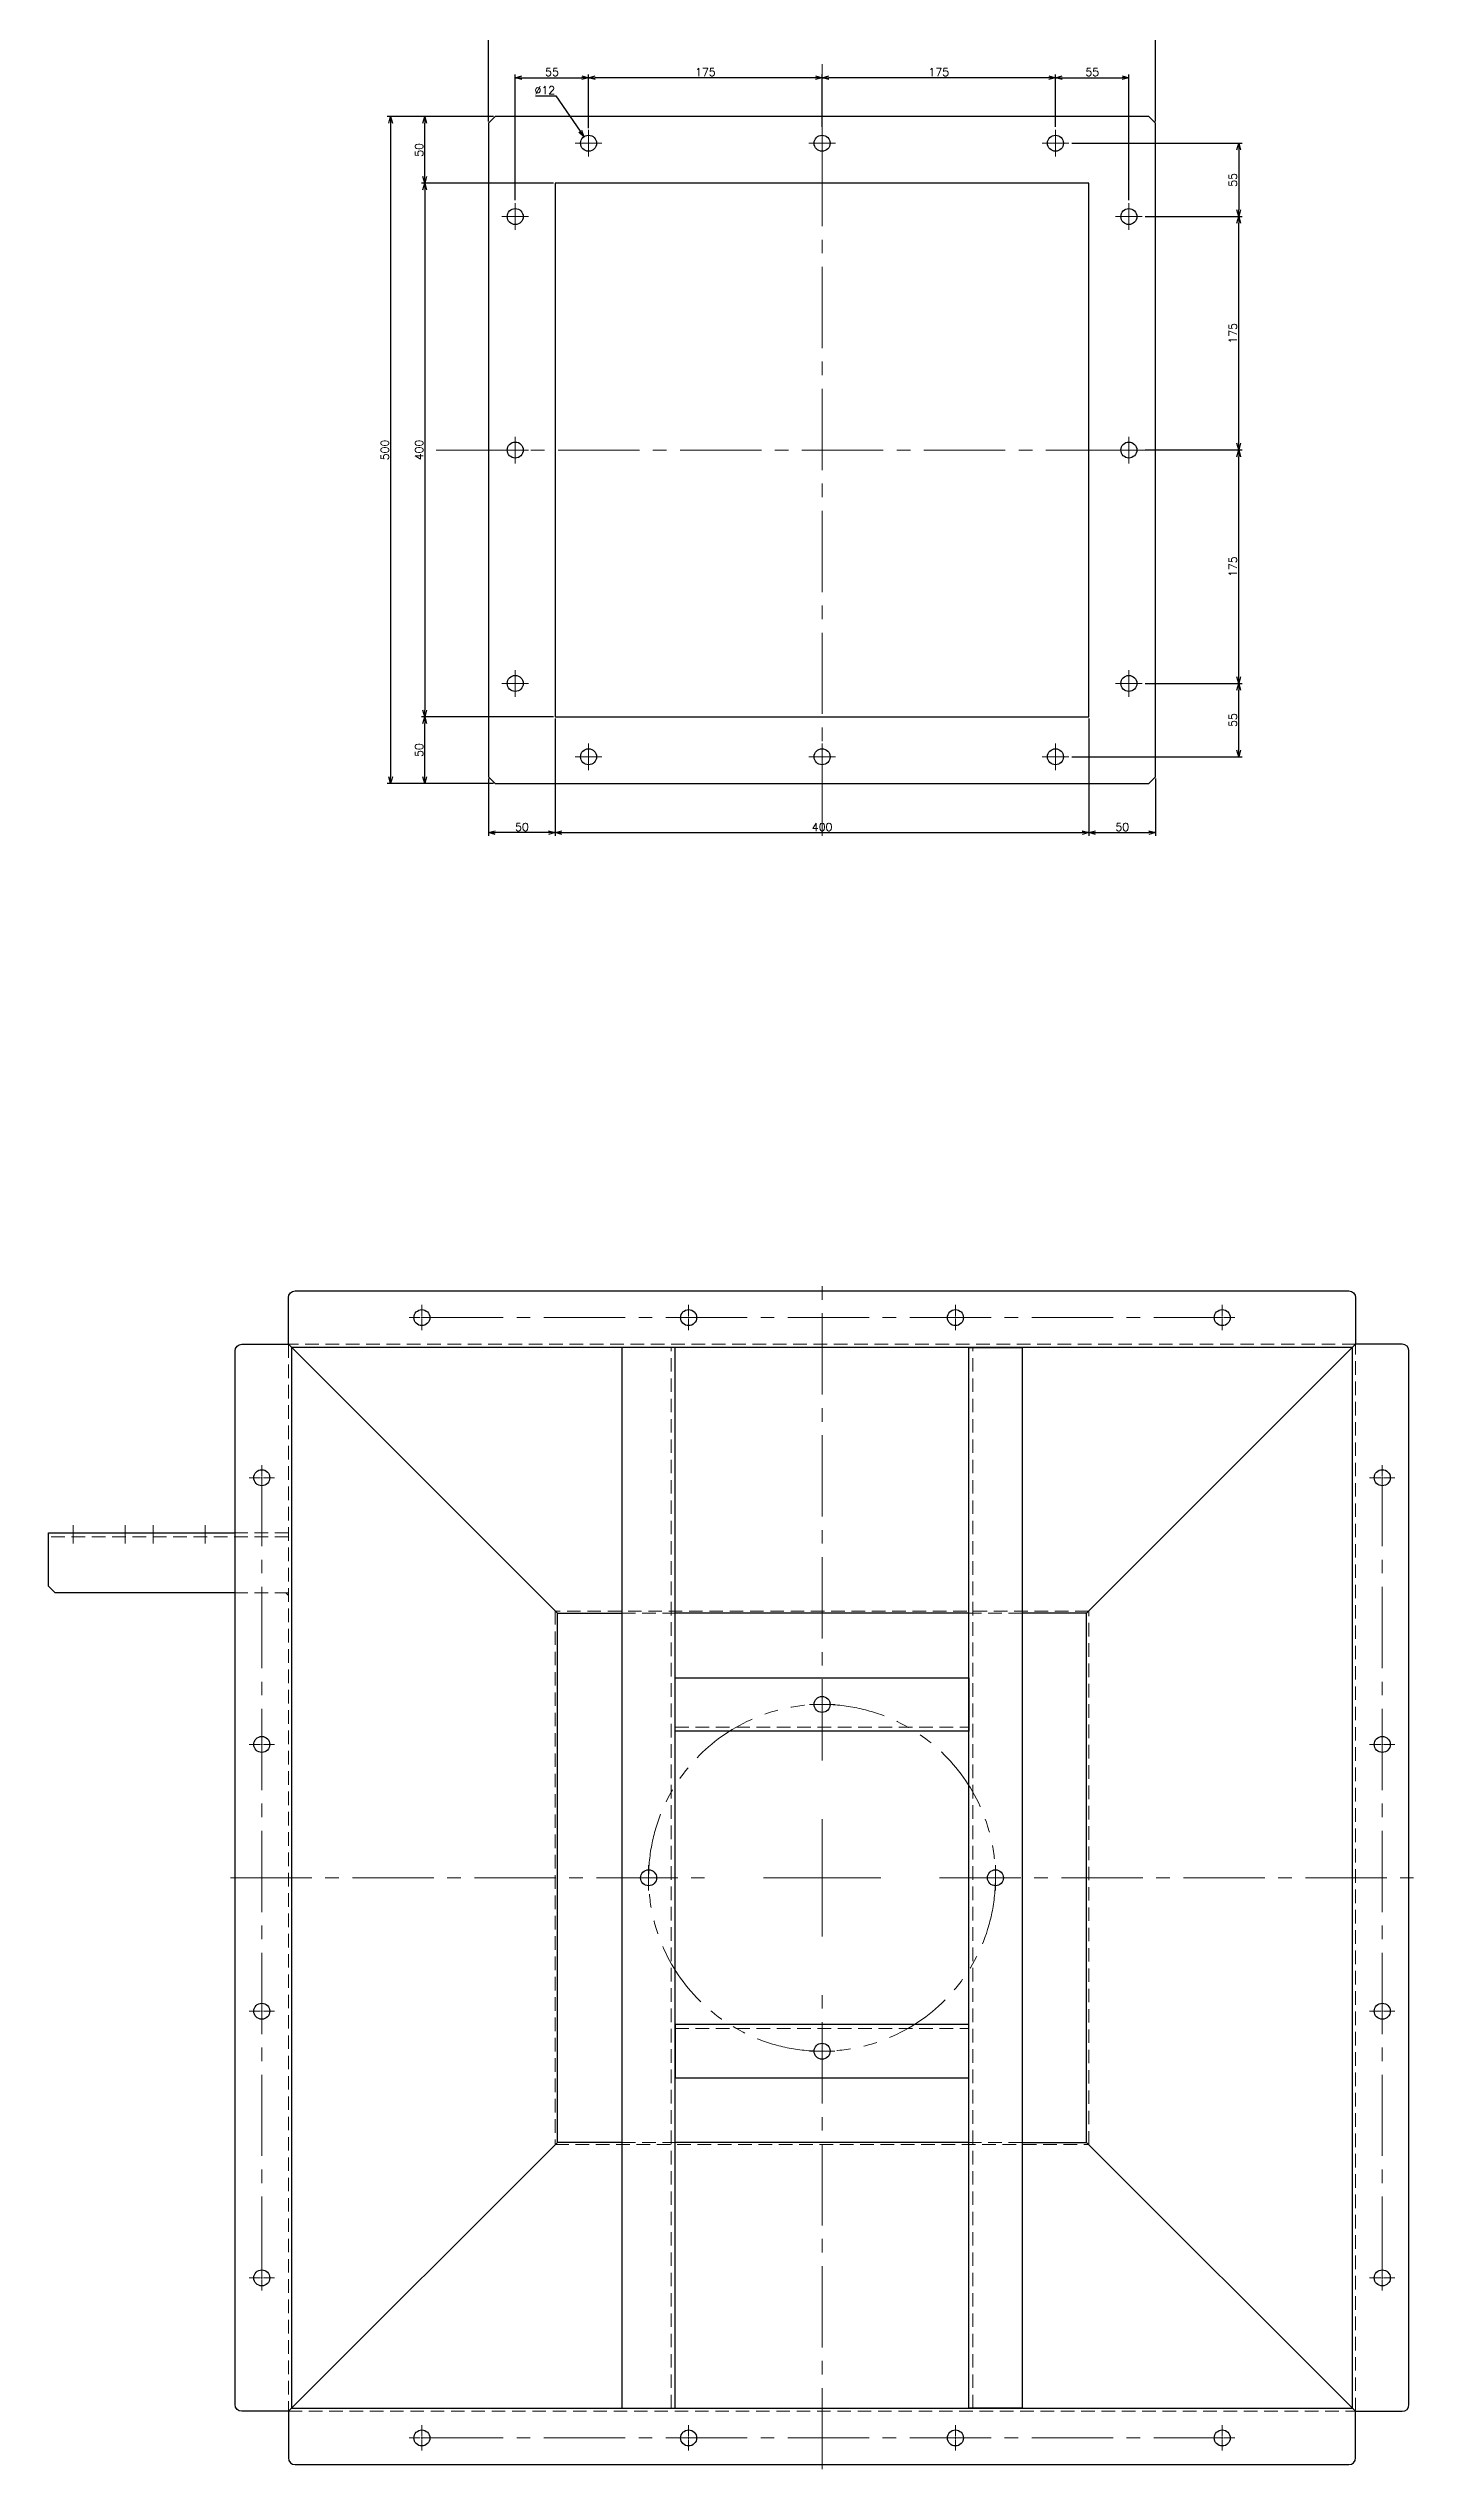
# Model space of a CAD drawing. Header units: millimetres. Extents: x 0 to 49006, y -7876 to 6995.
# Drawn here: x 11005 to 12029, y -5038 to -3226 of the extents above; entities that cross this region are included whole.
import ezdxf

# ---------------------------------------------------------------- set-up
doc = ezdxf.new("R2010")
doc.units = ezdxf.units.MM
doc.header["$LTSCALE"] = 3.2
doc.header["$PDMODE"] = 99
doc.header["$PDSIZE"] = 1
for name, pattern in [('CENTER2', [28.575, 19.05, -3.175, 3.175, -3.175]), ('HIDDEN2', [4.7625, 3.175, -1.5875]), ('PHANTOM2', [31.75, 15.875, -3.175, 3.175, -3.175, 3.175, -3.175])]:
    doc.linetypes.add(name, pattern=pattern)
for name, color, linetype, lineweight in [('01_外形線', 7, 'Continuous', 25), ('03_かくれ線', 6, 'HIDDEN2', 13), ('04_中心線', 1, 'CENTER2', 9), ('05_CENTER', 4, 'CENTER2', 13), ('06_PHANTOM', 2, 'PHANTOM2', 13), ('08_DIM', 3, 'Continuous', 13)]:
    doc.layers.add(name, color=color, linetype=linetype, lineweight=lineweight)
doc.styles.add('KSS_TXT', font='txt.shx', dxfattribs={"bigfont": 'extfont2.shx'})
doc.dimstyles.new('KSS_DIM', dxfattribs={"dimscale": 12, "dimtxt": 3, "dimasz": 2.5, "dimexe": 1.25, "dimexo": 0.625, "dimtad": 1, "dimdsep": 46, "dimtxsty": 'KSS_TXT', "dimblk": 'OPEN30', "dimcen": 0, "dimazin": 2, "dimtfac": 0.75, "dimtmove": 0, "dimatfit": 3, "dimldrblk": 'OPEN30', "dimfxl": 1.25, "dimtolj": 1, "dimarcsym": 0})
doc.dimstyles.new('KSS_DIM$3', dxfattribs={"dimscale": 12, "dimtxt": 3, "dimasz": 2.5, "dimexe": 1.25, "dimexo": 0.625, "dimtad": 1, "dimtih": 1, "dimtoh": 1, "dimdsep": 46, "dimtxsty": 'KSS_TXT', "dimblk": 'OPEN30', "dimcen": 0, "dimazin": 2, "dimtfac": 0.75, "dimtofl": 0, "dimtmove": 0, "dimatfit": 3, "dimldrblk": 'OPEN30', "dimfxl": 1.25, "dimtolj": 1, "dimarcsym": 0})

# ---------------------------------------------------------------- blocks, each defined once
blk = doc.blocks.new('_Open30')
at = {"color": 0, "linetype": 'ByBlock', "lineweight": -2}
for p, q in [((-1, 0.27), (0, 0)), ((0, 0), (-1, -0.27)), ((0, 0), (-1, 0))]:
    blk.add_line(p, q, dxfattribs=at)
blk = doc.blocks.new('*D578')
at = {"layer": '08_DIM', "color": 0, "lineweight": -2, "transparency": 16777216}
for p, q in [((11410.4, -3285.5), (11410.4, -3245.1)), ((11580.4, -3247.6), (11415.4, -3247.6)), ((11585.4, -3284.4), (11585.4, -3245.1))]:
    blk.add_line(p, q, dxfattribs=at)
at = {"layer": 'Defpoints', "color": 0, "transparency": 16777216}
for p in [(11410.4, -3247.6), (11410.4, -3286.7), (11585.4, -3285.6)]:
    blk.add_point(p, dxfattribs=at)
at = {"layer": '08_DIM', "color": 0, "lineweight": -2, "transparency": 16777216, "xscale": 5, "yscale": 5, "zscale": 5, "rotation": 180}
blk.add_blockref('_Open30', (11410.4, -3247.6), dxfattribs=at)
at = {"layer": '08_DIM', "color": 0, "lineweight": -2, "transparency": 16777216, "xscale": 5, "yscale": 5, "zscale": 5}
blk.add_blockref('_Open30', (11585.4, -3247.6), dxfattribs=at)
at = {"layer": '08_DIM', "color": 0, "transparency": 16777216, "insert": (11497.9, -3243.3), "char_height": 6, "attachment_point": 5, "style": 'KSS_TXT'}
blk.add_mtext('\\A1;175', dxfattribs=at)
blk = doc.blocks.new('*D579')
at = {"layer": '08_DIM', "color": 0, "lineweight": -2, "transparency": 16777216}
for p, q in [((11827.7, -3526.7), (11900.2, -3526.7)), ((11897.7, -3696.7), (11897.7, -3531.7)), ((11827.7, -3701.7), (11900.2, -3701.7))]:
    blk.add_line(p, q, dxfattribs=at)
at = {"layer": 'Defpoints', "color": 0, "transparency": 16777216}
for p in [(11826.5, -3526.7), (11897.7, -3526.7), (11826.5, -3701.7)]:
    blk.add_point(p, dxfattribs=at)
at = {"layer": '08_DIM', "color": 0, "lineweight": -2, "transparency": 16777216, "xscale": 5, "yscale": 5, "zscale": 5}
for p, rotation in [((11897.7, -3526.7), 90), ((11897.7, -3701.7), 270)]:
    blk.add_blockref('_Open30', p, dxfattribs=dict(at, rotation=rotation))
at = {"layer": '08_DIM', "color": 0, "transparency": 16777216, "insert": (11893.4, -3614.2), "char_height": 6, "attachment_point": 5, "rotation": 90, "style": 'KSS_TXT'}
blk.add_mtext('\\A1;175', dxfattribs=at)
blk = doc.blocks.new('*D580')
at = {"layer": '08_DIM', "color": 0, "lineweight": -2, "transparency": 16777216}
for p, q in [((11772.7, -3296.7), (11900.2, -3296.7)), ((11897.7, -3301.7), (11897.7, -3346.7)), ((11827.7, -3351.7), (11900.2, -3351.7))]:
    blk.add_line(p, q, dxfattribs=at)
at = {"layer": 'Defpoints', "color": 0, "transparency": 16777216}
for p in [(11771.5, -3296.7), (11826.5, -3351.7), (11897.7, -3351.7)]:
    blk.add_point(p, dxfattribs=at)
at = {"layer": '08_DIM', "color": 0, "lineweight": -2, "transparency": 16777216, "xscale": 5, "yscale": 5, "zscale": 5}
for p, rotation in [((11897.7, -3296.7), 90), ((11897.7, -3351.7), 270)]:
    blk.add_blockref('_Open30', p, dxfattribs=dict(at, rotation=rotation))
at = {"layer": '08_DIM', "color": 0, "transparency": 16777216, "insert": (11893.4, -3324.2), "char_height": 6, "attachment_point": 5, "rotation": 90, "style": 'KSS_TXT'}
blk.add_mtext('\\A1;55', dxfattribs=at)
blk = doc.blocks.new('*D581')
at = {"layer": '08_DIM', "color": 0, "lineweight": -2, "transparency": 16777216}
for p, q in [((11827.7, -3701.7), (11900.2, -3701.7)), ((11897.7, -3751.7), (11897.7, -3706.7)), ((11772.7, -3756.7), (11900.2, -3756.7))]:
    blk.add_line(p, q, dxfattribs=at)
at = {"layer": 'Defpoints', "color": 0, "transparency": 16777216}
for p in [(11826.5, -3701.7), (11897.7, -3701.7), (11771.5, -3756.7)]:
    blk.add_point(p, dxfattribs=at)
at = {"layer": '08_DIM', "color": 0, "lineweight": -2, "transparency": 16777216, "xscale": 5, "yscale": 5, "zscale": 5}
for p, rotation in [((11897.7, -3701.7), 90), ((11897.7, -3756.7), 270)]:
    blk.add_blockref('_Open30', p, dxfattribs=dict(at, rotation=rotation))
at = {"layer": '08_DIM', "color": 0, "transparency": 16777216, "insert": (11893.4, -3729.2), "char_height": 6, "attachment_point": 5, "rotation": 90, "style": 'KSS_TXT'}
blk.add_mtext('\\A1;55', dxfattribs=at)
blk = doc.blocks.new('*D582')
at = {"layer": '08_DIM', "color": 0, "lineweight": -2, "transparency": 16777216}
for p, q in [((11585.4, -3284.4), (11585.4, -3245.1)), ((11755.4, -3247.6), (11590.4, -3247.6)), ((11760.4, -3284.4), (11760.4, -3245.1))]:
    blk.add_line(p, q, dxfattribs=at)
at = {"layer": 'Defpoints', "color": 0, "transparency": 16777216}
for p in [(11585.4, -3247.6), (11585.4, -3285.6), (11760.4, -3285.6)]:
    blk.add_point(p, dxfattribs=at)
at = {"layer": '08_DIM', "color": 0, "lineweight": -2, "transparency": 16777216, "xscale": 5, "yscale": 5, "zscale": 5, "rotation": 180}
blk.add_blockref('_Open30', (11585.4, -3247.6), dxfattribs=at)
at = {"layer": '08_DIM', "color": 0, "lineweight": -2, "transparency": 16777216, "xscale": 5, "yscale": 5, "zscale": 5}
blk.add_blockref('_Open30', (11760.4, -3247.6), dxfattribs=at)
at = {"layer": '08_DIM', "color": 0, "transparency": 16777216, "insert": (11672.9, -3243.3), "char_height": 6, "attachment_point": 5, "style": 'KSS_TXT'}
blk.add_mtext('\\A1;175', dxfattribs=at)
blk = doc.blocks.new('*D583')
at = {"layer": '08_DIM', "color": 0, "lineweight": -2, "transparency": 16777216}
for p, q in [((11355.4, -3339.4), (11355.4, -3245.1)), ((11360.4, -3247.6), (11405.4, -3247.6)), ((11410.4, -3285.5), (11410.4, -3245.1))]:
    blk.add_line(p, q, dxfattribs=at)
at = {"layer": 'Defpoints', "color": 0, "transparency": 16777216}
for p in [(11410.4, -3247.6), (11410.4, -3286.7), (11355.4, -3340.6)]:
    blk.add_point(p, dxfattribs=at)
at = {"layer": '08_DIM', "color": 0, "lineweight": -2, "transparency": 16777216, "xscale": 5, "yscale": 5, "zscale": 5, "rotation": 180}
blk.add_blockref('_Open30', (11355.4, -3247.6), dxfattribs=at)
at = {"layer": '08_DIM', "color": 0, "lineweight": -2, "transparency": 16777216, "xscale": 5, "yscale": 5, "zscale": 5}
blk.add_blockref('_Open30', (11410.4, -3247.6), dxfattribs=at)
at = {"layer": '08_DIM', "color": 0, "transparency": 16777216, "insert": (11382.9, -3243.3), "char_height": 6, "attachment_point": 5, "style": 'KSS_TXT'}
blk.add_mtext('\\A1;55', dxfattribs=at)
blk = doc.blocks.new('*D584')
at = {"layer": '08_DIM', "color": 0, "lineweight": -2, "transparency": 16777216}
for p, q in [((11339.1, -3276.7), (11285, -3276.7)), ((11287.5, -3321.7), (11287.5, -3281.7)), ((11384.1, -3326.7), (11285, -3326.7))]:
    blk.add_line(p, q, dxfattribs=at)
at = {"layer": 'Defpoints', "color": 0, "transparency": 16777216}
for p in [(11287.5, -3276.7), (11340.4, -3276.7), (11385.4, -3326.7)]:
    blk.add_point(p, dxfattribs=at)
at = {"layer": '08_DIM', "color": 0, "lineweight": -2, "transparency": 16777216, "xscale": 5, "yscale": 5, "zscale": 5}
for p, rotation in [((11287.5, -3276.7), 90), ((11287.5, -3326.7), 270)]:
    blk.add_blockref('_Open30', p, dxfattribs=dict(at, rotation=rotation))
at = {"layer": '08_DIM', "color": 0, "transparency": 16777216, "insert": (11283.3, -3301.7), "char_height": 6, "attachment_point": 5, "rotation": 90, "style": 'KSS_TXT'}
blk.add_mtext('\\A1;50', dxfattribs=at)
blk = doc.blocks.new('*D585')
at = {"layer": '08_DIM', "color": 0, "lineweight": -2, "transparency": 16777216}
for p, q in [((11384.1, -3326.7), (11285, -3326.7)), ((11287.5, -3331.7), (11287.5, -3721.7)), ((11384.1, -3726.7), (11285, -3726.7))]:
    blk.add_line(p, q, dxfattribs=at)
at = {"layer": 'Defpoints', "color": 0, "transparency": 16777216}
for p in [(11385.4, -3326.7), (11287.5, -3726.7), (11385.4, -3726.7)]:
    blk.add_point(p, dxfattribs=at)
at = {"layer": '08_DIM', "color": 0, "lineweight": -2, "transparency": 16777216, "xscale": 5, "yscale": 5, "zscale": 5}
for p, rotation in [((11287.5, -3326.7), 90), ((11287.5, -3726.7), 270)]:
    blk.add_blockref('_Open30', p, dxfattribs=dict(at, rotation=rotation))
at = {"layer": '08_DIM', "color": 0, "transparency": 16777216, "insert": (11283.3, -3526.7), "char_height": 6, "attachment_point": 5, "rotation": 90, "style": 'KSS_TXT'}
blk.add_mtext('\\A1;400', dxfattribs=at)
blk = doc.blocks.new('*D586')
at = {"layer": '08_DIM', "color": 0, "lineweight": -2, "transparency": 16777216}
for p, q in [((11339.1, -3276.7), (11259.4, -3276.7)), ((11261.9, -3281.7), (11261.9, -3771.7)), ((11339.1, -3776.7), (11259.4, -3776.7))]:
    blk.add_line(p, q, dxfattribs=at)
at = {"layer": 'Defpoints', "color": 0, "transparency": 16777216}
for p in [(11340.4, -3276.7), (11261.9, -3776.7), (11340.4, -3776.7)]:
    blk.add_point(p, dxfattribs=at)
at = {"layer": '08_DIM', "color": 0, "lineweight": -2, "transparency": 16777216, "xscale": 5, "yscale": 5, "zscale": 5}
for p, rotation in [((11261.9, -3276.7), 90), ((11261.9, -3776.7), 270)]:
    blk.add_blockref('_Open30', p, dxfattribs=dict(at, rotation=rotation))
at = {"layer": '08_DIM', "color": 0, "transparency": 16777216, "insert": (11257.6, -3526.7), "char_height": 6, "attachment_point": 5, "rotation": 90, "style": 'KSS_TXT'}
blk.add_mtext('\\A1;500', dxfattribs=at)
blk = doc.blocks.new('*D587')
at = {"layer": '08_DIM', "color": 0, "lineweight": -2, "transparency": 16777216}
for p, q in [((11385.4, -3728), (11385.4, -3816.1)), ((11335.4, -3773), (11335.4, -3816.1)), ((11380.4, -3813.6), (11340.4, -3813.6))]:
    blk.add_line(p, q, dxfattribs=at)
at = {"layer": 'Defpoints', "color": 0, "transparency": 16777216}
for p in [(11385.4, -3726.7), (11335.4, -3771.7), (11335.4, -3813.6)]:
    blk.add_point(p, dxfattribs=at)
at = {"layer": '08_DIM', "color": 0, "lineweight": -2, "transparency": 16777216, "xscale": 5, "yscale": 5, "zscale": 5, "rotation": 180}
blk.add_blockref('_Open30', (11335.4, -3813.6), dxfattribs=at)
at = {"layer": '08_DIM', "color": 0, "lineweight": -2, "transparency": 16777216, "xscale": 5, "yscale": 5, "zscale": 5}
blk.add_blockref('_Open30', (11385.4, -3813.6), dxfattribs=at)
at = {"layer": '08_DIM', "color": 0, "transparency": 16777216, "insert": (11360.4, -3809.4), "char_height": 6, "attachment_point": 5, "style": 'KSS_TXT'}
blk.add_mtext('\\A1;50', dxfattribs=at)
blk = doc.blocks.new('*D588')
at = {"layer": '08_DIM', "color": 0, "lineweight": -2, "transparency": 16777216}
for p, q in [((11385.4, -3728), (11385.4, -3816.1)), ((11785.4, -3728), (11785.4, -3816.1)), ((11390.4, -3813.6), (11780.4, -3813.6))]:
    blk.add_line(p, q, dxfattribs=at)
at = {"layer": 'Defpoints', "color": 0, "transparency": 16777216}
for p in [(11385.4, -3726.7), (11785.4, -3726.7), (11785.4, -3813.6)]:
    blk.add_point(p, dxfattribs=at)
at = {"layer": '08_DIM', "color": 0, "lineweight": -2, "transparency": 16777216, "xscale": 5, "yscale": 5, "zscale": 5, "rotation": 180}
blk.add_blockref('_Open30', (11385.4, -3813.6), dxfattribs=at)
at = {"layer": '08_DIM', "color": 0, "lineweight": -2, "transparency": 16777216, "xscale": 5, "yscale": 5, "zscale": 5}
blk.add_blockref('_Open30', (11785.4, -3813.6), dxfattribs=at)
at = {"layer": '08_DIM', "color": 0, "transparency": 16777216, "insert": (11585.4, -3809.4), "char_height": 6, "attachment_point": 5, "style": 'KSS_TXT'}
blk.add_mtext('\\A1;400', dxfattribs=at)
blk = doc.blocks.new('*D589')
at = {"layer": '08_DIM', "color": 0, "lineweight": -2, "transparency": 16777216}
for p, q in [((11335.4, -3280.5), (11335.4, -3213.9)), ((11340.4, -3216.4), (11830.4, -3216.4)), ((11835.4, -3280.5), (11835.4, -3213.9))]:
    blk.add_line(p, q, dxfattribs=at)
at = {"layer": 'Defpoints', "color": 0, "transparency": 16777216}
for p in [(11835.4, -3216.4), (11335.4, -3281.7), (11835.4, -3281.7)]:
    blk.add_point(p, dxfattribs=at)
at = {"layer": '08_DIM', "color": 0, "lineweight": -2, "transparency": 16777216, "xscale": 5, "yscale": 5, "zscale": 5, "rotation": 180}
blk.add_blockref('_Open30', (11335.4, -3216.4), dxfattribs=at)
at = {"layer": '08_DIM', "color": 0, "lineweight": -2, "transparency": 16777216, "xscale": 5, "yscale": 5, "zscale": 5}
blk.add_blockref('_Open30', (11835.4, -3216.4), dxfattribs=at)
at = {"layer": '08_DIM', "color": 0, "transparency": 16777216, "insert": (11585.4, -3212.2), "char_height": 6, "attachment_point": 5, "style": 'KSS_TXT'}
blk.add_mtext('\\A1;500', dxfattribs=at)
blk = doc.blocks.new('*D590')
at = {"layer": '08_DIM', "color": 0, "lineweight": -2, "transparency": 16777216}
for p, q in [((11785.4, -3728), (11785.4, -3816.1)), ((11835.4, -3773), (11835.4, -3816.1)), ((11790.4, -3813.6), (11830.4, -3813.6))]:
    blk.add_line(p, q, dxfattribs=at)
at = {"layer": 'Defpoints', "color": 0, "transparency": 16777216}
for p in [(11785.4, -3726.7), (11835.4, -3771.7), (11835.4, -3813.6)]:
    blk.add_point(p, dxfattribs=at)
at = {"layer": '08_DIM', "color": 0, "lineweight": -2, "transparency": 16777216, "xscale": 5, "yscale": 5, "zscale": 5, "rotation": 180}
blk.add_blockref('_Open30', (11785.4, -3813.6), dxfattribs=at)
at = {"layer": '08_DIM', "color": 0, "lineweight": -2, "transparency": 16777216, "xscale": 5, "yscale": 5, "zscale": 5}
blk.add_blockref('_Open30', (11835.4, -3813.6), dxfattribs=at)
at = {"layer": '08_DIM', "color": 0, "transparency": 16777216, "insert": (11810.4, -3809.4), "char_height": 6, "attachment_point": 5, "style": 'KSS_TXT'}
blk.add_mtext('\\A1;50', dxfattribs=at)
blk = doc.blocks.new('*D591')
at = {"layer": '08_DIM', "color": 0, "lineweight": -2, "transparency": 16777216}
for p, q in [((11370.5, -3261.2), (11385.7, -3261.2)), ((11385.7, -3261.2), (11404.1, -3287.7))]:
    blk.add_line(p, q, dxfattribs=at)
at = {"layer": 'Defpoints', "color": 0, "transparency": 16777216}
for p in [(11406.9, -3291.8), (11413.8, -3301.6)]:
    blk.add_point(p, dxfattribs=at)
at = {"layer": '08_DIM', "color": 0, "lineweight": -2, "transparency": 16777216, "xscale": 5, "yscale": 5, "zscale": 5, "rotation": 304.7475134024448}
blk.add_blockref('_Open30', (11406.9, -3291.8), dxfattribs=at)
at = {"layer": '08_DIM', "color": 0, "transparency": 16777216, "insert": (11377.5, -3257), "char_height": 6, "attachment_point": 5, "style": 'KSS_TXT'}
blk.add_mtext('\\A1;%%C12', dxfattribs=at)
blk = doc.blocks.new('*D592')
at = {"layer": '08_DIM', "color": 0, "lineweight": -2, "transparency": 16777216}
for p, q in [((11384.1, -3726.7), (11285, -3726.7)), ((11287.5, -3771.7), (11287.5, -3731.7)), ((11339.1, -3776.7), (11285, -3776.7))]:
    blk.add_line(p, q, dxfattribs=at)
at = {"layer": 'Defpoints', "color": 0, "transparency": 16777216}
for p in [(11287.5, -3726.7), (11385.4, -3726.7), (11340.4, -3776.7)]:
    blk.add_point(p, dxfattribs=at)
at = {"layer": '08_DIM', "color": 0, "lineweight": -2, "transparency": 16777216, "xscale": 5, "yscale": 5, "zscale": 5}
for p, rotation in [((11287.5, -3726.7), 90), ((11287.5, -3776.7), 270)]:
    blk.add_blockref('_Open30', p, dxfattribs=dict(at, rotation=rotation))
at = {"layer": '08_DIM', "color": 0, "transparency": 16777216, "insert": (11283.3, -3751.7), "char_height": 6, "attachment_point": 5, "rotation": 90, "style": 'KSS_TXT'}
blk.add_mtext('\\A1;50', dxfattribs=at)
blk = doc.blocks.new('*D1379')
at = {"layer": '08_DIM', "color": 0, "lineweight": -2, "transparency": 16777216}
for p, q in [((11827.7, -3351.7), (11900.2, -3351.7)), ((11897.7, -3521.7), (11897.7, -3356.7)), ((11827.7, -3526.7), (11900.2, -3526.7))]:
    blk.add_line(p, q, dxfattribs=at)
at = {"layer": 'Defpoints', "color": 0, "transparency": 16777216}
for p in [(11826.5, -3351.7), (11897.7, -3351.7), (11826.5, -3526.7)]:
    blk.add_point(p, dxfattribs=at)
at = {"layer": '08_DIM', "color": 0, "lineweight": -2, "transparency": 16777216, "xscale": 5, "yscale": 5, "zscale": 5}
for p, rotation in [((11897.7, -3351.7), 90), ((11897.7, -3526.7), 270)]:
    blk.add_blockref('_Open30', p, dxfattribs=dict(at, rotation=rotation))
at = {"layer": '08_DIM', "color": 0, "transparency": 16777216, "insert": (11893.4, -3439.2), "char_height": 6, "attachment_point": 5, "rotation": 90, "style": 'KSS_TXT'}
blk.add_mtext('\\A1;175', dxfattribs=at)
blk = doc.blocks.new('*D1381')
at = {"layer": '08_DIM', "color": 0, "lineweight": -2, "transparency": 16777216}
for p, q in [((11760.4, -3284.4), (11760.4, -3245.1)), ((11765.4, -3247.6), (11810.4, -3247.6)), ((11815.4, -3339.4), (11815.4, -3245.1))]:
    blk.add_line(p, q, dxfattribs=at)
at = {"layer": 'Defpoints', "color": 0, "transparency": 16777216}
for p in [(11815.4, -3247.6), (11760.4, -3285.6), (11815.4, -3340.6)]:
    blk.add_point(p, dxfattribs=at)
at = {"layer": '08_DIM', "color": 0, "lineweight": -2, "transparency": 16777216, "xscale": 5, "yscale": 5, "zscale": 5, "rotation": 180}
blk.add_blockref('_Open30', (11760.4, -3247.6), dxfattribs=at)
at = {"layer": '08_DIM', "color": 0, "lineweight": -2, "transparency": 16777216, "xscale": 5, "yscale": 5, "zscale": 5}
blk.add_blockref('_Open30', (11815.4, -3247.6), dxfattribs=at)
at = {"layer": '08_DIM', "color": 0, "transparency": 16777216, "insert": (11787.9, -3243.3), "char_height": 6, "attachment_point": 5, "style": 'KSS_TXT'}
blk.add_mtext('\\A1;55', dxfattribs=at)
blk = doc.blocks.new('*U1580')
at = {"layer": '04_中心線', "color": 0, "linetype": 'CENTER2', "transparency": 16777216}
for p, q in [((-9.5, 0), (-1.2, 0)), ((0, 1.2), (0, 9.5)), ((1.2, 0), (9.5, 0)), ((0, -9.5), (0, -1.2))]:
    blk.add_line(p, q, dxfattribs=at)
at = {"layer": '04_中心線', "color": 0, "linetype": 'Continuous', "transparency": 16777216}
for p, q in [((-0.6, 0), (0.6, 0)), ((0, -0.6), (0, 0.6))]:
    blk.add_line(p, q, dxfattribs=at)
blk = doc.blocks.new('*U1581')
at = {"layer": '04_中心線', "color": 0, "linetype": 'CENTER2', "transparency": 16777216}
for p, q in [((-9.5, 0), (-1.2, 0)), ((0, 1.2), (0, 9.5)), ((1.2, 0), (9.5, 0)), ((0, -9.5), (0, -1.2))]:
    blk.add_line(p, q, dxfattribs=at)
at = {"layer": '04_中心線', "color": 0, "linetype": 'Continuous', "transparency": 16777216}
for p, q in [((-0.6, 0), (0.6, 0)), ((0, -0.6), (0, 0.6))]:
    blk.add_line(p, q, dxfattribs=at)
blk = doc.blocks.new('*U1582')
at = {"layer": '04_中心線', "color": 0, "linetype": 'CENTER2', "transparency": 16777216}
for p, q in [((-9.5, 0), (-1.2, 0)), ((0, 1.2), (0, 9.5)), ((1.2, 0), (9.5, 0)), ((0, -9.5), (0, -1.2))]:
    blk.add_line(p, q, dxfattribs=at)
at = {"layer": '04_中心線', "color": 0, "linetype": 'Continuous', "transparency": 16777216}
for p, q in [((-0.6, 0), (0.6, 0)), ((0, -0.6), (0, 0.6))]:
    blk.add_line(p, q, dxfattribs=at)
blk = doc.blocks.new('*U1583')
at = {"layer": '04_中心線', "color": 0, "linetype": 'CENTER2', "transparency": 16777216}
for p, q in [((-9.5, 0), (-1.2, 0)), ((0, 1.2), (0, 9.5)), ((1.2, 0), (9.5, 0)), ((0, -9.5), (0, -1.2))]:
    blk.add_line(p, q, dxfattribs=at)
at = {"layer": '04_中心線', "color": 0, "linetype": 'Continuous', "transparency": 16777216}
for p, q in [((-0.6, 0), (0.6, 0)), ((0, -0.6), (0, 0.6))]:
    blk.add_line(p, q, dxfattribs=at)
blk = doc.blocks.new('*U1603')
at = {"layer": '04_中心線', "color": 0, "linetype": 'CENTER2', "transparency": 16777216}
for p, q in [((-9.5, 0), (-1.2, 0)), ((0, 1.2), (0, 9.5)), ((1.2, 0), (9.5, 0)), ((0, -9.5), (0, -1.2))]:
    blk.add_line(p, q, dxfattribs=at)
at = {"layer": '04_中心線', "color": 0, "linetype": 'Continuous', "transparency": 16777216}
for p, q in [((-0.6, 0), (0.6, 0)), ((0, -0.6), (0, 0.6))]:
    blk.add_line(p, q, dxfattribs=at)
blk = doc.blocks.new('*U1600')
at = {"layer": '04_中心線', "color": 0, "linetype": 'CENTER2', "transparency": 16777216}
for p, q in [((-9.5, 0), (-1.2, 0)), ((0, 1.2), (0, 9.5)), ((1.2, 0), (9.5, 0)), ((0, -9.5), (0, -1.2))]:
    blk.add_line(p, q, dxfattribs=at)
at = {"layer": '04_中心線', "color": 0, "linetype": 'Continuous', "transparency": 16777216}
for p, q in [((-0.6, 0), (0.6, 0)), ((0, -0.6), (0, 0.6))]:
    blk.add_line(p, q, dxfattribs=at)
blk = doc.blocks.new('*U1602')
at = {"layer": '04_中心線', "color": 0, "linetype": 'CENTER2', "transparency": 16777216}
for p, q in [((-9.5, 0), (-1.2, 0)), ((0, 1.2), (0, 9.5)), ((1.2, 0), (9.5, 0)), ((0, -9.5), (0, -1.2))]:
    blk.add_line(p, q, dxfattribs=at)
at = {"layer": '04_中心線', "color": 0, "linetype": 'Continuous', "transparency": 16777216}
for p, q in [((-0.6, 0), (0.6, 0)), ((0, -0.6), (0, 0.6))]:
    blk.add_line(p, q, dxfattribs=at)
blk = doc.blocks.new('*U1601')
at = {"layer": '04_中心線', "color": 0, "linetype": 'CENTER2', "transparency": 16777216}
for p, q in [((-9.5, 0), (-1.2, 0)), ((0, 1.2), (0, 9.5)), ((1.2, 0), (9.5, 0)), ((0, -9.5), (0, -1.2))]:
    blk.add_line(p, q, dxfattribs=at)
at = {"layer": '04_中心線', "color": 0, "linetype": 'Continuous', "transparency": 16777216}
for p, q in [((-0.6, 0), (0.6, 0)), ((0, -0.6), (0, 0.6))]:
    blk.add_line(p, q, dxfattribs=at)
blk = doc.blocks.new('*U1605')
at = {"layer": '04_中心線', "color": 0, "linetype": 'CENTER2', "transparency": 16777216}
for p, q in [((-9.5, 0), (-1.2, 0)), ((0, 1.2), (0, 9.5)), ((1.2, 0), (9.5, 0)), ((0, -9.5), (0, -1.2))]:
    blk.add_line(p, q, dxfattribs=at)
at = {"layer": '04_中心線', "color": 0, "linetype": 'Continuous', "transparency": 16777216}
for p, q in [((-0.6, 0), (0.6, 0)), ((0, -0.6), (0, 0.6))]:
    blk.add_line(p, q, dxfattribs=at)
blk = doc.blocks.new('*U1606')
at = {"layer": '04_中心線', "color": 0, "linetype": 'CENTER2', "transparency": 16777216}
for p, q in [((-9.5, 0), (-1.2, 0)), ((0, 1.2), (0, 9.5)), ((1.2, 0), (9.5, 0)), ((0, -9.5), (0, -1.2))]:
    blk.add_line(p, q, dxfattribs=at)
at = {"layer": '04_中心線', "color": 0, "linetype": 'Continuous', "transparency": 16777216}
for p, q in [((-0.6, 0), (0.6, 0)), ((0, -0.6), (0, 0.6))]:
    blk.add_line(p, q, dxfattribs=at)
blk = doc.blocks.new('*U1604')
at = {"layer": '04_中心線', "color": 0, "linetype": 'CENTER2', "transparency": 16777216}
for p, q in [((-9.5, 0), (-1.2, 0)), ((0, 1.2), (0, 9.5)), ((1.2, 0), (9.5, 0)), ((0, -9.5), (0, -1.2))]:
    blk.add_line(p, q, dxfattribs=at)
at = {"layer": '04_中心線', "color": 0, "linetype": 'Continuous', "transparency": 16777216}
for p, q in [((-0.6, 0), (0.6, 0)), ((0, -0.6), (0, 0.6))]:
    blk.add_line(p, q, dxfattribs=at)
blk = doc.blocks.new('*U1607')
at = {"layer": '04_中心線', "color": 0, "linetype": 'CENTER2', "transparency": 16777216}
for p, q in [((-9.5, 0), (-1.2, 0)), ((0, 1.2), (0, 9.5)), ((1.2, 0), (9.5, 0)), ((0, -9.5), (0, -1.2))]:
    blk.add_line(p, q, dxfattribs=at)
at = {"layer": '04_中心線', "color": 0, "linetype": 'Continuous', "transparency": 16777216}
for p, q in [((-0.6, 0), (0.6, 0)), ((0, -0.6), (0, 0.6))]:
    blk.add_line(p, q, dxfattribs=at)
blk = doc.blocks.new('*U1609')
at = {"layer": '04_中心線', "color": 0, "linetype": 'CENTER2', "transparency": 16777216}
for p, q in [((-9.5, 0), (-1.2, 0)), ((0, 1.2), (0, 9.5)), ((1.2, 0), (9.5, 0)), ((0, -9.5), (0, -1.2))]:
    blk.add_line(p, q, dxfattribs=at)
at = {"layer": '04_中心線', "color": 0, "linetype": 'Continuous', "transparency": 16777216}
for p, q in [((-0.6, 0), (0.6, 0)), ((0, -0.6), (0, 0.6))]:
    blk.add_line(p, q, dxfattribs=at)
blk = doc.blocks.new('*U1610')
at = {"layer": '04_中心線', "color": 0, "linetype": 'CENTER2', "transparency": 16777216}
for p, q in [((-9.5, 0), (-1.2, 0)), ((0, 1.2), (0, 9.5)), ((1.2, 0), (9.5, 0)), ((0, -9.5), (0, -1.2))]:
    blk.add_line(p, q, dxfattribs=at)
at = {"layer": '04_中心線', "color": 0, "linetype": 'Continuous', "transparency": 16777216}
for p, q in [((-0.6, 0), (0.6, 0)), ((0, -0.6), (0, 0.6))]:
    blk.add_line(p, q, dxfattribs=at)
blk = doc.blocks.new('*U1608')
at = {"layer": '04_中心線', "color": 0, "linetype": 'CENTER2', "transparency": 16777216}
for p, q in [((-9.5, 0), (-1.2, 0)), ((0, 1.2), (0, 9.5)), ((1.2, 0), (9.5, 0)), ((0, -9.5), (0, -1.2))]:
    blk.add_line(p, q, dxfattribs=at)
at = {"layer": '04_中心線', "color": 0, "linetype": 'Continuous', "transparency": 16777216}
for p, q in [((-0.6, 0), (0.6, 0)), ((0, -0.6), (0, 0.6))]:
    blk.add_line(p, q, dxfattribs=at)
blk = doc.blocks.new('*U1611')
at = {"layer": '04_中心線', "color": 0, "linetype": 'CENTER2', "transparency": 16777216}
for p, q in [((-9.5, 0), (-1.2, 0)), ((0, 1.2), (0, 9.5)), ((1.2, 0), (9.5, 0)), ((0, -9.5), (0, -1.2))]:
    blk.add_line(p, q, dxfattribs=at)
at = {"layer": '04_中心線', "color": 0, "linetype": 'Continuous', "transparency": 16777216}
for p, q in [((-0.6, 0), (0.6, 0)), ((0, -0.6), (0, 0.6))]:
    blk.add_line(p, q, dxfattribs=at)
blk = doc.blocks.new('*U1613')
at = {"layer": '04_中心線', "color": 0, "linetype": 'CENTER2', "transparency": 16777216}
for p, q in [((0, 1.2), (0, 9.5)), ((-9.5, 0), (-1.2, 0)), ((0, -9.5), (0, -1.2)), ((1.2, 0), (9.5, 0))]:
    blk.add_line(p, q, dxfattribs=at)
at = {"layer": '04_中心線', "color": 0, "linetype": 'Continuous', "transparency": 16777216}
for p, q in [((0, -0.6), (0, 0.6)), ((-0.6, 0), (0.6, 0))]:
    blk.add_line(p, q, dxfattribs=at)
blk = doc.blocks.new('*U1614')
at = {"layer": '04_中心線', "color": 0, "linetype": 'CENTER2', "transparency": 16777216}
for p, q in [((0, 1.2), (0, 9.5)), ((-9.5, 0), (-1.2, 0)), ((0, -9.5), (0, -1.2)), ((1.2, 0), (9.5, 0))]:
    blk.add_line(p, q, dxfattribs=at)
at = {"layer": '04_中心線', "color": 0, "linetype": 'Continuous', "transparency": 16777216}
for p, q in [((0, -0.6), (0, 0.6)), ((-0.6, 0), (0.6, 0))]:
    blk.add_line(p, q, dxfattribs=at)
blk = doc.blocks.new('*U1612')
at = {"layer": '04_中心線', "color": 0, "linetype": 'CENTER2', "transparency": 16777216}
for p, q in [((0, 1.2), (0, 9.5)), ((-9.5, 0), (-1.2, 0)), ((0, -9.5), (0, -1.2)), ((1.2, 0), (9.5, 0))]:
    blk.add_line(p, q, dxfattribs=at)
at = {"layer": '04_中心線', "color": 0, "linetype": 'Continuous', "transparency": 16777216}
for p, q in [((0, -0.6), (0, 0.6)), ((-0.6, 0), (0.6, 0))]:
    blk.add_line(p, q, dxfattribs=at)
blk = doc.blocks.new('*U1615')
at = {"layer": '04_中心線', "color": 0, "linetype": 'CENTER2', "transparency": 16777216}
for p, q in [((0, 1.2), (0, 9.5)), ((-9.5, 0), (-1.2, 0)), ((0, -9.5), (0, -1.2)), ((1.2, 0), (9.5, 0))]:
    blk.add_line(p, q, dxfattribs=at)
at = {"layer": '04_中心線', "color": 0, "linetype": 'Continuous', "transparency": 16777216}
for p, q in [((0, -0.6), (0, 0.6)), ((-0.6, 0), (0.6, 0))]:
    blk.add_line(p, q, dxfattribs=at)
blk = doc.blocks.new('*U1616')
at = {"layer": '04_中心線', "color": 0, "linetype": 'CENTER2', "transparency": 16777216}
for p, q in [((0, 88), (0, 443.5)), ((-443.5, 0), (-88, 0)), ((88, 0), (443.5, 0)), ((0, -443.5), (0, -88))]:
    blk.add_line(p, q, dxfattribs=at)
at = {"layer": '04_中心線', "color": 0, "linetype": 'Continuous', "transparency": 16777216}
for p, q in [((0, -44), (0, 44)), ((-44, 0), (44, 0))]:
    blk.add_line(p, q, dxfattribs=at)

msp = doc.modelspace()

# ---------------------------------------------------------------- linework, layer by layer
at = {"color": 0}
for points in [[(11340.36, -3776.717), (11830.36, -3776.717), (11835.36, -3771.717), (11835.36, -3281.717), (11830.36, -3276.717), (11340.36, -3276.717), (11335.36, -3281.717), (11335.36, -3771.717)], [(11385.36, -3726.717), (11785.36, -3726.717), (11785.36, -3326.717), (11385.36, -3326.717)]]:
    msp.add_lwpolyline(points, close=True, dxfattribs=at)
msp.add_lwpolyline([(11385.36, -3726.717), (11785.36, -3726.717), (11785.36, -3326.717), (11385.36, -3326.717)], close=True)
for points in [[(11185.36, -4197.246), (11185.36, -4162.246, -0.41421356), (11190.36, -4157.246), (11980.36, -4157.246, -0.41421356), (11985.36, -4162.246), (11985.36, -4197.246)], [(11185.36, -4997.246), (11150.36, -4997.246, -0.41421356), (11145.36, -4992.246), (11145.36, -4202.246, -0.41421356), (11150.36, -4197.246), (11185.36, -4197.246)], [(11985.36, -4997.246), (12020.36, -4997.246, 0.41421356), (12025.36, -4992.246), (12025.36, -4202.246, 0.41421356), (12020.36, -4197.246), (11985.36, -4197.246)], [(11185.36, -4997.246), (11185.36, -5032.246, 0.41421356), (11190.36, -5037.246), (11980.36, -5037.246, 0.41421356), (11985.36, -5032.246), (11985.36, -4997.246)]]:
    msp.add_lwpolyline(points, format="xyb")
msp.add_lwpolyline([(11145.36, -4383.596), (11010.36, -4383.596), (11005.36, -4378.596), (11005.36, -4338.596), (11145.36, -4338.596)])
for centre in [(11410.36, -3296.717), (11585.36, -3296.717), (11760.36, -3296.717), (11355.36, -3351.717), (11815.36, -3351.717), (11355.36, -3526.717), (11815.36, -3526.717), (11355.36, -3701.717), (11815.36, -3701.717), (11410.36, -3756.717), (11585.36, -3756.717), (11760.36, -3756.717)]:
    msp.add_circle(centre, 6, dxfattribs=at)
for centre in [(11285.36, -4177.246), (11485.36, -4177.246), (11685.36, -4177.246), (11885.36, -4177.246), (11165.36, -4297.246), (12005.36, -4297.246), (11165.36, -4497.246), (12005.36, -4497.246), (11165.36, -4697.246), (12005.36, -4697.246), (11165.36, -4897.246), (12005.36, -4897.246), (11285.36, -5017.246), (11485.36, -5017.246), (11685.36, -5017.246), (11885.36, -5017.246)]:
    msp.add_circle(centre, 6)
at = {"layer": '01_外形線'}
for p, q in [((11386.986, -4398.872), (11185.36, -4197.246)), ((11983.06, -4199.546), (11187.66, -4199.546)), ((11187.66, -4199.546), (11187.66, -4994.946)), ((11783.734, -4398.872), (11985.36, -4197.246)), ((11983.06, -4994.946), (11983.06, -4199.546)), ((11695.36, -4398.872), (11475.36, -4398.872)), ((11386.986, -4795.619), (11185.36, -4997.246)), ((11695.36, -4795.619), (11475.36, -4795.619)), ((11783.734, -4795.619), (11985.36, -4997.246)), ((11187.66, -4994.946), (11983.06, -4994.946))]:
    msp.add_line(p, q, dxfattribs=at)
for points in [[(11475.36, -4994.946), (11475.36, -4199.546), (11435.36, -4199.546), (11435.36, -4994.946)], [(11695.36, -4994.946), (11695.36, -4199.546), (11735.36, -4199.546), (11735.36, -4994.946)], [(11695.36, -4447.246), (11695.36, -4487.246), (11475.36, -4487.246), (11475.36, -4447.246)], [(11695.36, -4747.246), (11695.36, -4707.246), (11475.36, -4707.246), (11475.36, -4747.246)]]:
    msp.add_lwpolyline(points, close=True, dxfattribs=at)
for points in [[(11435.36, -4795.619), (11386.986, -4795.619), (11386.986, -4398.872), (11435.36, -4398.872)], [(11735.36, -4795.619), (11783.734, -4795.619), (11783.734, -4398.872), (11735.36, -4398.872)]]:
    msp.add_lwpolyline(points, dxfattribs=at)
for centre in [(11585.36, -4467.246), (11455.36, -4597.246), (11715.36, -4597.246), (11585.36, -4727.246)]:
    msp.add_circle(centre, 6, dxfattribs=at)
at = {"layer": '03_かくれ線'}
for p, q in [((11985.36, -4197.246), (11185.36, -4197.246)), ((11185.36, -4197.246), (11185.36, -4997.246)), ((11472.36, -4994.946), (11472.36, -4199.546)), ((11698.36, -4994.946), (11698.36, -4199.546)), ((11985.36, -4997.246), (11985.36, -4197.246)), ((11185.36, -4341.596), (11005.36, -4341.596)), ((11185.36, -4338.596), (11145.36, -4338.596)), ((11185.36, -4383.596), (11145.36, -4383.596)), ((11435.36, -4398.872), (11475.36, -4398.872)), ((11735.36, -4398.872), (11695.36, -4398.872)), ((11475.36, -4484.246), (11695.36, -4484.246)), ((11475.36, -4710.246), (11695.36, -4710.246)), ((11435.36, -4795.619), (11475.36, -4795.619)), ((11735.36, -4795.619), (11695.36, -4795.619)), ((11185.36, -4997.246), (11985.36, -4997.246))]:
    msp.add_line(p, q, dxfattribs=at)
msp.add_lwpolyline([(11185.36, -4383.596), (11183.36, -4383.596), (11185.36, -4385.596), (11185.36, -4383.596)], dxfattribs=at)
msp.add_lwpolyline([(11785.36, -4797.246), (11785.36, -4397.246), (11385.36, -4397.246), (11385.36, -4797.246)], close=True, dxfattribs=at)
at = {"layer": '04_中心線'}
for p, q in [((11285.36, -4177.246), (11885.36, -4177.246)), ((11165.36, -4897.246), (11165.36, -4297.246)), ((12005.36, -4897.246), (12005.36, -4297.246)), ((11023.86, -4346.536), (11023.86, -4332.952)), ((11062.86, -4346.536), (11062.86, -4332.952)), ((11083.86, -4346.536), (11083.86, -4332.952)), ((11122.86, -4346.536), (11122.86, -4332.952)), ((11285.36, -5017.246), (11885.36, -5017.246))]:
    msp.add_line(p, q, dxfattribs=at)
at = {"layer": '05_CENTER'}
for p, q in [((11585.36, -3816.066), (11585.36, -3237.368)), ((11400.36, -3296.717), (11420.36, -3296.717)), ((11410.36, -3306.717), (11410.36, -3286.717)), ((11575.36, -3296.717), (11595.36, -3296.717)), ((11585.36, -3306.717), (11585.36, -3286.717)), ((11750.36, -3296.717), (11770.36, -3296.717)), ((11760.36, -3306.717), (11760.36, -3286.717)), ((11365.36, -3351.717), (11345.36, -3351.717)), ((11355.36, -3341.717), (11355.36, -3361.717)), ((11805.36, -3351.717), (11825.36, -3351.717)), ((11815.36, -3341.717), (11815.36, -3361.717)), ((11296.012, -3526.717), (11874.709, -3526.717)), ((11365.36, -3526.717), (11345.36, -3526.717)), ((11355.36, -3516.717), (11355.36, -3536.717)), ((11805.36, -3526.717), (11825.36, -3526.717)), ((11815.36, -3516.717), (11815.36, -3536.717)), ((11355.36, -3691.717), (11355.36, -3711.717)), ((11815.36, -3691.717), (11815.36, -3711.717)), ((11365.36, -3701.717), (11345.36, -3701.717)), ((11805.36, -3701.717), (11825.36, -3701.717)), ((11410.36, -3746.717), (11410.36, -3766.717)), ((11585.36, -3746.717), (11585.36, -3766.717)), ((11760.36, -3746.717), (11760.36, -3766.717)), ((11400.36, -3756.717), (11420.36, -3756.717)), ((11575.36, -3756.717), (11595.36, -3756.717)), ((11750.36, -3756.717), (11770.36, -3756.717))]:
    msp.add_line(p, q, dxfattribs=at)
at = {"layer": '06_PHANTOM'}
msp.add_circle((11585.36, -4597.246), 130, dxfattribs=at)

# ---------------------------------------------------------------- block references
at = {"layer": '04_中心線', "linetype": 'CENTER2'}
for name, p in [('*U1616', (11585.36, -4597.246)), ('*U1610', (12005.36, -4297.246)), ('*U1609', (12005.36, -4497.246)), ('*U1608', (12005.36, -4697.246)), ('*U1611', (12005.36, -4897.246))]:
    msp.add_blockref(name, p, dxfattribs=at)
for name, p, rotation in [('*U1615', (11285.36, -4177.246), 89.99999999999999), ('*U1612', (11485.36, -4177.246), 89.99999999999999), ('*U1613', (11685.36, -4177.246), 89.99999999999999), ('*U1614', (11885.36, -4177.246), 89.99999999999999), ('*U1600', (11165.36, -4297.246), 180), ('*U1583', (11585.36, -4467.246), 90.00000000000001), ('*U1603', (11165.36, -4497.246), 180), ('*U1581', (11455.36, -4597.246), 90.00000000000001), ('*U1580', (11715.36, -4597.246), 90.00000000000001), ('*U1602', (11165.36, -4697.246), 180), ('*U1582', (11585.36, -4727.246), 90.00000000000001), ('*U1601', (11165.36, -4897.246), 180), ('*U1607', (11285.36, -5017.246), 270), ('*U1604', (11485.36, -5017.246), 270), ('*U1605', (11685.36, -5017.246), 270), ('*U1606', (11885.36, -5017.246), 270)]:
    msp.add_blockref(name, p, dxfattribs=dict(at, rotation=rotation))

# ---------------------------------------------------------------- dimensions: what is measured, and where the dimension line sits
at = {"layer": '08_DIM', "color": 1}
for base, p1, p2, picture, middle in [((11835.36, -3216.424), (11335.36, -3281.717), (11835.36, -3281.717), '*D589', (11585.36, -3212.17)), ((11410.36, -3247.575), (11355.36, -3340.613), (11410.36, -3286.717), '*D583', (11382.86, -3243.316)), ((11410.36, -3247.575), (11585.36, -3285.613), (11410.36, -3286.717), '*D578', (11497.86, -3243.321)), ((11585.36, -3247.575), (11760.36, -3285.613), (11585.36, -3285.613), '*D582', (11672.86, -3243.321)), ((11815.36, -3247.575), (11760.36, -3285.613), (11815.36, -3340.613), '*D1381', (11787.86, -3243.316)), ((11335.36, -3813.619), (11385.36, -3726.717), (11335.36, -3771.717), '*D587', (11360.36, -3809.365)), ((11785.36, -3813.619), (11385.36, -3726.717), (11785.36, -3726.717), '*D588', (11585.36, -3809.369)), ((11835.36, -3813.619), (11785.36, -3726.717), (11835.36, -3771.717), '*D590', (11810.36, -3809.365))]:
    dim = msp.add_linear_dim(base=base, p1=p1, p2=p2, dimstyle='KSS_DIM', override={"dimscale": 2, "dimarcsym": 1}, dxfattribs=at)
    dim.commit()
    dim.dimension.update_dxf_attribs({"geometry": picture, "text_midpoint": middle})
at = {"layer": '08_DIM'}
dim = msp.add_diameter_dim_2p(p1=(11413.78, -3301.647), p2=(11406.94, -3291.787), dimstyle='KSS_DIM$3', override={"dimscale": 2, "dimpost": '%%C<>', "dimarcsym": 1}, dxfattribs=at)
dim.commit()
dim.dimension.update_dxf_attribs({"geometry": '*D591', "text_midpoint": (11377.478, -3261.207), "dimtype": 163})
at = {"layer": '08_DIM', "color": 1}
for base, p1, p2, picture, middle in [((11261.867, -3776.717), (11340.36, -3276.717), (11340.36, -3776.717), '*D586', (11257.613, -3526.717)), ((11287.511, -3276.717), (11385.36, -3326.717), (11340.36, -3276.717), '*D584', (11283.257, -3301.717)), ((11897.672, -3351.717), (11771.464, -3296.717), (11826.464, -3351.717), '*D580', (11893.414, -3324.217)), ((11287.511, -3726.717), (11385.36, -3326.717), (11385.36, -3726.717), '*D585', (11283.261, -3526.717)), ((11897.672, -3351.717), (11826.464, -3526.717), (11826.464, -3351.717), '*D1379', (11893.418, -3439.217)), ((11897.672, -3526.717), (11826.464, -3701.717), (11826.464, -3526.717), '*D579', (11893.418, -3614.217)), ((11897.672, -3701.717), (11771.464, -3756.717), (11826.464, -3701.717), '*D581', (11893.414, -3729.217)), ((11287.511, -3726.717), (11340.36, -3776.717), (11385.36, -3726.717), '*D592', (11283.257, -3751.717))]:
    dim = msp.add_linear_dim(base=base, p1=p1, p2=p2, angle=90, dimstyle='KSS_DIM', override={"dimscale": 2, "dimarcsym": 1}, dxfattribs=at)
    dim.commit()
    dim.dimension.update_dxf_attribs({"geometry": picture, "text_midpoint": middle})

doc.saveas('drawing.dxf')
